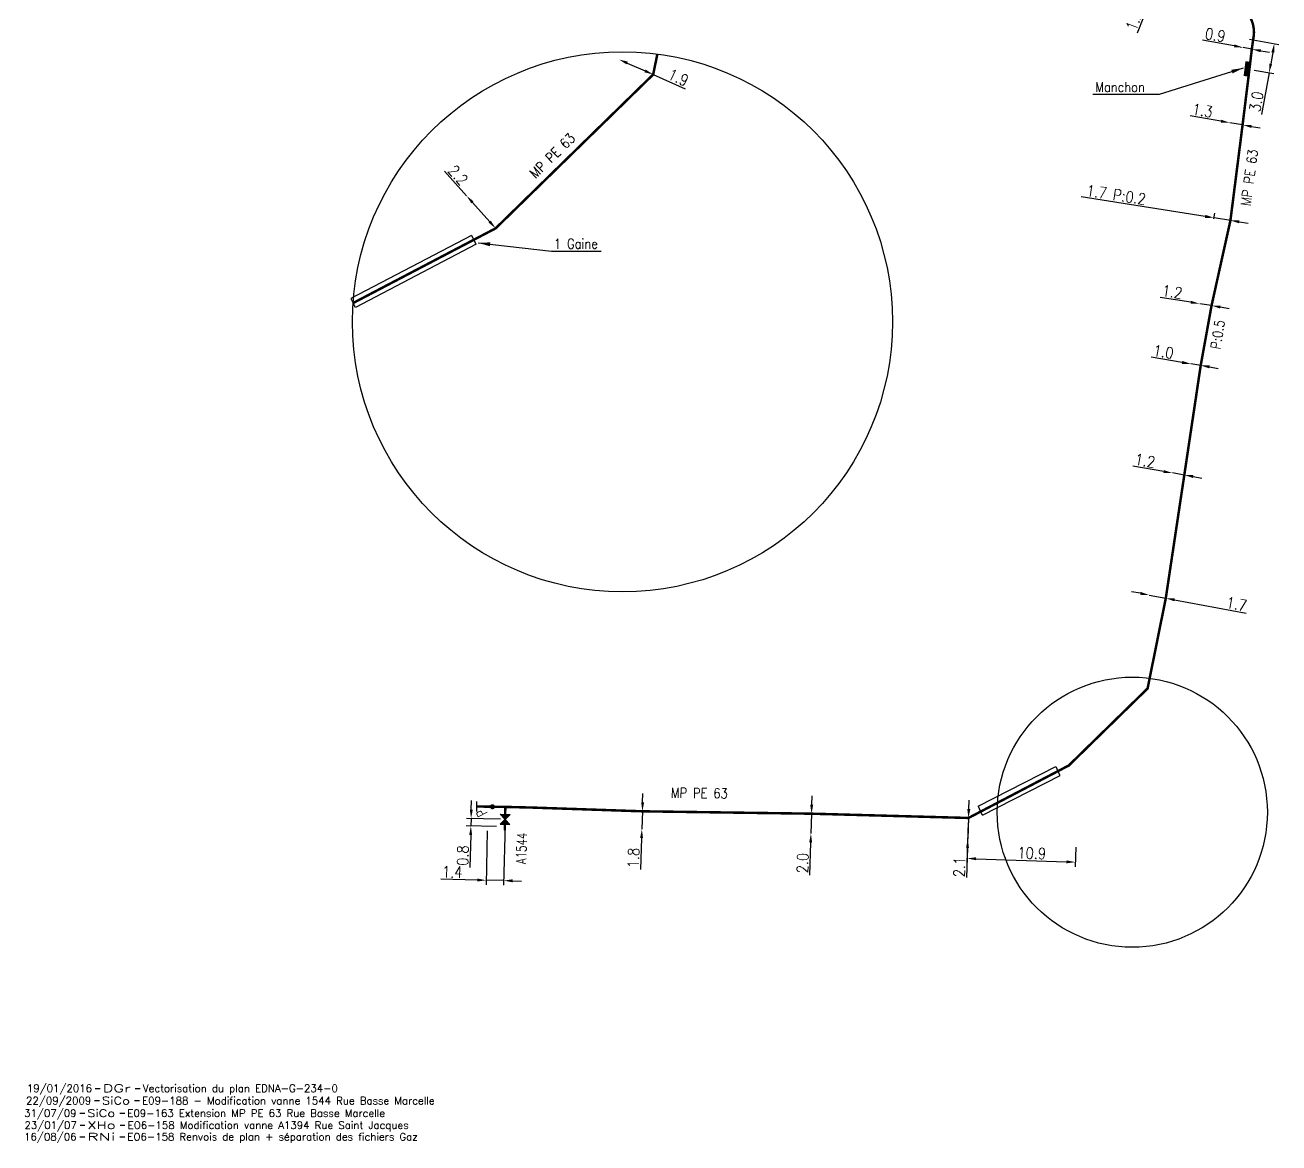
# Model space of a CAD drawing. Header units: millimetres. Extents: x 185000 to 186031, y 127990 to 129000.
# Drawn here: x 185010.8 to 185136.9, y 128264.5 to 128376.9 of the extents above; entities that cross this region are included whole.
import ezdxf
from ezdxf.enums import TextEntityAlignment as Align

# ---------------------------------------------------------------- set-up
doc = ezdxf.new("R2010")
doc.units = ezdxf.units.MM
doc.header["$PDMODE"] = 34
doc.layers.get('0').update_dxf_attribs({"linetype": 'CONTINUOUS'})
doc.layers.get('DEFPOINTS').update_dxf_attribs({"linetype": 'CONTINUOUS'})
for name, color, linetype in [('G_120', 4, 'CONTINUOUS'), ('G_300', 7, 'CONTINUOUS'), ('G_340', 7, 'CONTINUOUS'), ('G_400', 7, 'CONTINUOUS'), ('G_900', 7, 'CONTINUOUS')]:
    doc.layers.add(name, color=color, linetype=linetype)
doc.layers.add('G_910', color=7, linetype='CONTINUOUS', plot=False)
doc.styles.add('G_ROMANS', font='ROMANS.SHX', dxfattribs={"width": 0.75})
doc.styles.get("Standard").update_dxf_attribs({"font": 'romans.shx', "width": 0.85})
doc.linetypes.add('G_TYPB_PE', pattern='A,5,-0.3,["o",Standard,S=1.5,R=0,X=0,Y=-0.5],-1.65', length=6.95)
doc.dimstyles.get("Standard").update_dxf_attribs({"dimtxt": 1.5, "dimasz": 1.2, "dimexe": 0.625, "dimexo": 0.625, "dimgap": 0.25, "dimtad": 1, "dimdec": 1, "dimzin": 0, "dimdsep": 46, "dimtxsty": 'Standard', "dimcen": -0.5, "dimadec": 0, "dimazin": 0, "dimtfac": 1, "dimtdec": 1, "dimtmove": 0, "dimatfit": 3, "dimfxl": 0, "dimtolj": 1, "dimtzin": 0, "dimarcsym": 0})

# ---------------------------------------------------------------- blocks, each defined once
blk = doc.blocks.new('*D230')
at = {"layer": 'DEFPOINTS', "color": 0, "linetype": 'Continuous', "transparency": 16777216}
for p in [(185131.94, 128367.13), (185131.94, 128367.13), (185133.22, 128366.91)]:
    blk.add_point(p, dxfattribs=at)
at = {"layer": 'G_120', "color": 0, "linetype": 'Continuous', "lineweight": -2, "transparency": 16777216}
for p, q in [((185131.05, 128367.28), (185127.96, 128367.81)), ((185133.22, 128366.91), (185131.94, 128367.13)), ((185134.11, 128366.76), (185135, 128366.61))]:
    blk.add_line(p, q, dxfattribs=at)
at = {"layer": 'G_120', "color": 0, "linetype": 'Continuous', "transparency": 16777216}
for points in [[(185131.08, 128367.43), (185131.03, 128367.13), (185131.94, 128367.13)], [(185134.13, 128366.91), (185134.08, 128366.61), (185133.22, 128366.91)]]:
    blk.add_solid(points, dxfattribs=at)
at = {"layer": 'G_120', "color": 0, "linetype": 'Continuous', "transparency": 16777216, "insert": (185129.19, 128368.36), "char_height": 1.125, "attachment_point": 5, "rotation": 350.3257}
blk.add_mtext('\\A1;1.3', dxfattribs=at)
blk = doc.blocks.new('G_340_02')
at = {"color": 0, "linetype": 'Continuous'}
blk.add_solid([(-0.75, 0.5), (0.75, 0.5), (-0.75, 0), (0.75, 0)], dxfattribs=at)
at = {"color": 0, "linetype": 'Continuous', "style": 'G_ROMANS', "width": 0.75, "flags": 3}
for tag, p in [('DEF_LEG', (0, -4.5)), ('DEF_COUP', (0, -7)), ('DEF_TYPE', (0, -9.5))]:
    blk.add_attdef(tag, text='', height=1.2, dxfattribs=at).set_placement(p, align=Align.MIDDLE)
blk = doc.blocks.new('*D231')
at = {"layer": 'DEFPOINTS', "color": 0, "linetype": 'Continuous', "transparency": 16777216}
for p in [(185130.36, 128357.57), (185130.27, 128357.02), (185131.91, 128356.76)]:
    blk.add_point(p, dxfattribs=at)
at = {"layer": 'G_120', "color": 0, "linetype": 'Continuous', "lineweight": -2, "transparency": 16777216}
for p, q in [((185129.47, 128357.71), (185117, 128359.67)), ((185130.34, 128357.48), (185130.43, 128358.03)), ((185132, 128357.31), (185130.36, 128357.57)), ((185131.98, 128357.23), (185132.07, 128357.77)), ((185132.89, 128357.17), (185133.78, 128357.03))]:
    blk.add_line(p, q, dxfattribs=at)
at = {"layer": 'G_120', "color": 0, "linetype": 'Continuous', "transparency": 16777216}
for points in [[(185129.49, 128357.86), (185129.44, 128357.56), (185130.36, 128357.57)], [(185132.91, 128357.32), (185132.86, 128357.02), (185132, 128357.31)]]:
    blk.add_solid(points, dxfattribs=at)
at = {"layer": 'G_120', "color": 0, "linetype": 'Continuous', "transparency": 16777216, "insert": (185120.51, 128359.88), "char_height": 1.125, "attachment_point": 5, "rotation": 351.0643}
blk.add_mtext('\\A1;1.7 P:0.2', dxfattribs=at)
blk = doc.blocks.new('*D232')
at = {"layer": 'DEFPOINTS', "color": 0, "linetype": 'Continuous', "transparency": 16777216}
for p in [(185128.91, 128348.93), (185128.91, 128348.93), (185130.1, 128348.74)]:
    blk.add_point(p, dxfattribs=at)
at = {"layer": 'G_120', "color": 0, "linetype": 'Continuous', "lineweight": -2, "transparency": 16777216}
for p, q in [((185128.02, 128349.07), (185124.92, 128349.56)), ((185130.1, 128348.74), (185128.91, 128348.93)), ((185130.99, 128348.6), (185131.88, 128348.46))]:
    blk.add_line(p, q, dxfattribs=at)
at = {"layer": 'G_120', "color": 0, "linetype": 'Continuous', "transparency": 16777216}
for points in [[(185128.05, 128349.22), (185128, 128348.92), (185128.91, 128348.93)], [(185131.01, 128348.75), (185130.96, 128348.45), (185130.1, 128348.74)]]:
    blk.add_solid(points, dxfattribs=at)
at = {"layer": 'G_120', "color": 0, "linetype": 'Continuous', "transparency": 16777216, "insert": (185126.15, 128350.13), "char_height": 1.125, "attachment_point": 5, "rotation": 350.9359}
blk.add_mtext('\\A1;1.2', dxfattribs=at)
blk = doc.blocks.new('*D233')
at = {"layer": 'DEFPOINTS', "color": 0, "linetype": 'Continuous', "transparency": 16777216}
for p in [(185128.02, 128342.88), (185128.02, 128342.88), (185129.01, 128342.72)]:
    blk.add_point(p, dxfattribs=at)
at = {"layer": 'G_120', "color": 0, "linetype": 'Continuous', "lineweight": -2, "transparency": 16777216}
for p, q in [((185127.13, 128343.03), (185124.03, 128343.54)), ((185129.01, 128342.72), (185128.02, 128342.88)), ((185129.89, 128342.57), (185130.78, 128342.43))]:
    blk.add_line(p, q, dxfattribs=at)
at = {"layer": 'G_120', "color": 0, "linetype": 'Continuous', "transparency": 16777216}
for points in [[(185127.16, 128343.18), (185127.11, 128342.88), (185128.02, 128342.88)], [(185129.92, 128342.72), (185129.87, 128342.43), (185129.01, 128342.72)]]:
    blk.add_solid(points, dxfattribs=at)
at = {"layer": 'G_120', "color": 0, "linetype": 'Continuous', "transparency": 16777216, "insert": (185125.26, 128344.09), "char_height": 1.125, "attachment_point": 5, "rotation": 350.6694}
blk.add_mtext('\\A1;1.0', dxfattribs=at)
blk = doc.blocks.new('*D234')
at = {"layer": 'DEFPOINTS', "color": 0, "linetype": 'Continuous', "transparency": 16777216}
for p in [(185133.44, 128375.61), (185136.41, 128375.07), (185133.91, 128372.51)]:
    blk.add_point(p, dxfattribs=at)
at = {"layer": 'G_340', "color": 0, "linetype": 'Continuous', "lineweight": -2, "transparency": 16777216}
for p, q in [((185133.9, 128375.53), (185136.87, 128374.99)), ((185136.25, 128374.19), (185136.05, 128373.04)), ((185134.37, 128372.43), (185136.35, 128372.07)), ((185135.89, 128372.16), (185135.12, 128367.95))]:
    blk.add_line(p, q, dxfattribs=at)
at = {"layer": 'G_340', "color": 0, "linetype": 'Continuous', "transparency": 16777216}
for points in [[(185136.11, 128374.21), (185136.4, 128374.16), (185136.41, 128375.07)], [(185135.9, 128373.07), (185136.19, 128373.01), (185135.89, 128372.16)]]:
    blk.add_solid(points, dxfattribs=at)
at = {"layer": 'G_340', "color": 0, "linetype": 'Continuous', "transparency": 16777216, "insert": (185134.6, 128369.25), "char_height": 1.125, "attachment_point": 5, "rotation": 79.7311}
blk.add_mtext('\\A1;3.0', dxfattribs=at)
blk = doc.blocks.new('*D235')
at = {"layer": 'DEFPOINTS', "color": 0, "linetype": 'Continuous', "transparency": 16777216}
for p in [(185126.17, 128331.91), (185127.36, 128331.7), (185127.36, 128331.7)]:
    blk.add_point(p, dxfattribs=at)
at = {"layer": 'G_120', "color": 0, "linetype": 'Continuous', "lineweight": -2, "transparency": 16777216}
for p, q in [((185125.29, 128332.06), (185122.19, 128332.58)), ((185127.36, 128331.7), (185126.17, 128331.91)), ((185128.25, 128331.55), (185129.13, 128331.4))]:
    blk.add_line(p, q, dxfattribs=at)
at = {"layer": 'G_120', "color": 0, "linetype": 'Continuous', "transparency": 16777216}
for points in [[(185125.31, 128332.2), (185125.26, 128331.91), (185126.17, 128331.91)], [(185128.27, 128331.7), (185128.22, 128331.41), (185127.36, 128331.7)]]:
    blk.add_solid(points, dxfattribs=at)
at = {"layer": 'G_120', "color": 0, "linetype": 'Continuous', "transparency": 16777216, "insert": (185123.42, 128333.14), "char_height": 1.125, "attachment_point": 5, "rotation": 350.3368}
blk.add_mtext('\\A1;1.2', dxfattribs=at)
blk = doc.blocks.new('*D236')
at = {"layer": 'DEFPOINTS', "color": 0, "linetype": 'Continuous', "transparency": 16777216}
for p in [(185123.83, 128319.64), (185125.5, 128319.32), (185125.5, 128319.32)]:
    blk.add_point(p, dxfattribs=at)
at = {"layer": 'G_120', "color": 0, "linetype": 'Continuous', "lineweight": -2, "transparency": 16777216}
for p, q in [((185122.94, 128319.81), (185122.06, 128319.97)), ((185123.83, 128319.64), (185125.5, 128319.32)), ((185126.38, 128319.16), (185133.57, 128317.8))]:
    blk.add_line(p, q, dxfattribs=at)
at = {"layer": 'G_120', "color": 0, "linetype": 'Continuous', "transparency": 16777216}
for points in [[(185122.97, 128319.95), (185122.91, 128319.66), (185123.83, 128319.64)], [(185126.41, 128319.3), (185126.35, 128319.01), (185125.5, 128319.32)]]:
    blk.add_solid(points, dxfattribs=at)
at = {"layer": 'G_120', "color": 0, "linetype": 'Continuous', "transparency": 16777216, "insert": (185132.61, 128318.74), "char_height": 1.125, "attachment_point": 5, "rotation": 349.3023}
blk.add_mtext('\\A1;1.7', dxfattribs=at)
blk = doc.blocks.new('*D237')
at = {"layer": 'DEFPOINTS', "color": 0, "linetype": 'Continuous', "transparency": 16777216}
for p in [(185105.66, 128297.22), (185116.48, 128294.75), (185116.42, 128292.78)]:
    blk.add_point(p, dxfattribs=at)
at = {"layer": 'G_120', "color": 0, "linetype": 'Continuous', "lineweight": -2, "transparency": 16777216}
for p, q in [((185105.64, 128296.75), (185105.51, 128292.68)), ((185116.47, 128294.28), (185116.4, 128292.31)), ((185106.42, 128293.12), (185115.52, 128292.81))]:
    blk.add_line(p, q, dxfattribs=at)
at = {"layer": 'G_120', "color": 0, "linetype": 'Continuous', "transparency": 16777216}
for points in [[(185106.43, 128293.27), (185106.42, 128292.97), (185105.52, 128293.15)], [(185115.52, 128292.96), (185115.51, 128292.66), (185116.42, 128292.78)]]:
    blk.add_solid(points, dxfattribs=at)
at = {"layer": 'G_120', "color": 0, "linetype": 'Continuous', "transparency": 16777216, "insert": (185112.03, 128293.68), "char_height": 1.125, "attachment_point": 5, "rotation": 358.065}
blk.add_mtext('\\A1;10.9', dxfattribs=at)
blk = doc.blocks.new('*D238')
at = {"layer": 'DEFPOINTS', "color": 0, "linetype": 'Continuous', "transparency": 16777216}
for p in [(185105.66, 128297.22), (185105.59, 128295.12), (185105.59, 128295.12)]:
    blk.add_point(p, dxfattribs=at)
at = {"layer": 'G_120', "color": 0, "linetype": 'Continuous', "lineweight": -2, "transparency": 16777216}
for p, q in [((185105.69, 128298.12), (185105.72, 128299.02)), ((185105.66, 128297.22), (185105.59, 128295.12)), ((185105.56, 128294.22), (185105.46, 128291.22))]:
    blk.add_line(p, q, dxfattribs=at)
at = {"layer": 'G_120', "color": 0, "linetype": 'Continuous', "transparency": 16777216}
for points in [[(185105.54, 128298.12), (185105.84, 128298.11), (185105.66, 128297.22)], [(185105.41, 128294.22), (185105.71, 128294.21), (185105.59, 128295.12)]]:
    blk.add_solid(points, dxfattribs=at)
at = {"layer": 'G_120', "color": 0, "linetype": 'Continuous', "transparency": 16777216, "insert": (185104.74, 128292.29), "char_height": 1.125, "attachment_point": 5, "rotation": 88.065}
blk.add_mtext('\\A1;2.1', dxfattribs=at)
blk = doc.blocks.new('*D239')
at = {"layer": 'DEFPOINTS', "color": 0, "linetype": 'Continuous', "transparency": 16777216}
for p in [(185089.88, 128297.65), (185089.82, 128295.65), (185089.82, 128295.65)]:
    blk.add_point(p, dxfattribs=at)
at = {"layer": 'G_120', "color": 0, "linetype": 'Continuous', "lineweight": -2, "transparency": 16777216}
for p, q in [((185089.9, 128298.55), (185089.93, 128299.45)), ((185089.88, 128297.65), (185089.82, 128295.65)), ((185089.79, 128294.75), (185089.69, 128291.47))]:
    blk.add_line(p, q, dxfattribs=at)
at = {"layer": 'G_120', "color": 0, "linetype": 'Continuous', "transparency": 16777216}
for points in [[(185089.75, 128298.55), (185090.05, 128298.55), (185089.88, 128297.65)], [(185089.64, 128294.76), (185089.94, 128294.75), (185089.82, 128295.65)]]:
    blk.add_solid(points, dxfattribs=at)
at = {"layer": 'G_120', "color": 0, "linetype": 'Continuous', "transparency": 16777216, "insert": (185088.98, 128292.69), "char_height": 1.125, "attachment_point": 5, "rotation": 88.289}
blk.add_mtext('\\A1;2.0', dxfattribs=at)
blk = doc.blocks.new('*D240')
at = {"layer": 'DEFPOINTS', "color": 0, "linetype": 'Continuous', "transparency": 16777216}
for p in [(185072.87, 128297.89), (185072.82, 128296.09), (185072.82, 128296.09)]:
    blk.add_point(p, dxfattribs=at)
at = {"layer": 'G_120', "color": 0, "linetype": 'Continuous', "lineweight": -2, "transparency": 16777216}
for p, q in [((185072.9, 128298.79), (185072.93, 128299.69)), ((185072.87, 128297.89), (185072.82, 128296.09)), ((185072.79, 128295.19), (185072.7, 128292.05))]:
    blk.add_line(p, q, dxfattribs=at)
at = {"layer": 'G_120', "color": 0, "linetype": 'Continuous', "transparency": 16777216}
for points in [[(185072.75, 128298.8), (185073.05, 128298.79), (185072.87, 128297.89)], [(185072.64, 128295.2), (185072.94, 128295.19), (185072.82, 128296.09)]]:
    blk.add_solid(points, dxfattribs=at)
at = {"layer": 'G_120', "color": 0, "linetype": 'Continuous', "transparency": 16777216, "insert": (185071.98, 128293.2), "char_height": 1.125, "attachment_point": 5, "rotation": 88.289}
blk.add_mtext('\\A1;1.8', dxfattribs=at)
blk = doc.blocks.new('GIS_MODF')
at = {"color": 0, "linetype": 'Continuous', "flags": 128}
for points in [[(-2.26, -0.01), (-1.76, -0.01)], [(1.76, -0.01), (2.26, -0.01)]]:
    blk.add_lwpolyline(points, dxfattribs=at)
at = {"color": 0, "linetype": 'Continuous'}
blk.add_attdef('DATE', text='', height=0.75, dxfattribs=at).set_placement((-2.58, -0.39), align=Align.RIGHT)
at = {"color": 0, "linetype": 'Continuous', "width": 3.590909}
blk.add_attdef('USER', text='', height=0.75, dxfattribs=at).set_placement((-1.52, -0.39), (1.31, -0.39), align=Align.FIT)
at = {"color": 0, "linetype": 'Continuous'}
blk.add_attdef('DESC', (2.53, -0.39), '', height=0.75, dxfattribs=at)
blk = doc.blocks.new('*D267')
at = {"layer": 'DEFPOINTS', "color": 0, "linetype": 'Continuous', "transparency": 16777216}
for p in [(185059.07, 128297.09), (185057.29, 128296.38), (185057.17, 128290.96)]:
    blk.add_point(p, dxfattribs=at)
at = {"layer": 'G_300', "color": 0, "linetype": 'Continuous', "lineweight": -2, "transparency": 16777216}
for p, q in [((185057.28, 128295.91), (185057.16, 128290.49)), ((185059.06, 128296.62), (185058.92, 128290.45)), ((185056.27, 128290.98), (185052.6, 128291.06)), ((185058.93, 128290.92), (185057.17, 128290.96)), ((185059.83, 128290.9), (185060.73, 128290.88))]:
    blk.add_line(p, q, dxfattribs=at)
at = {"layer": 'G_300', "color": 0, "linetype": 'Continuous', "transparency": 16777216}
for points in [[(185056.28, 128291.13), (185056.27, 128290.83), (185057.17, 128290.96)], [(185059.83, 128291.05), (185059.82, 128290.75), (185058.93, 128290.92)]]:
    blk.add_solid(points, dxfattribs=at)
at = {"layer": 'G_300', "color": 0, "linetype": 'Continuous', "transparency": 16777216, "insert": (185053.76, 128291.79), "char_height": 1.125, "attachment_point": 5, "rotation": 358.7121}
blk.add_mtext('\\A1;1.4', dxfattribs=at)
blk = doc.blocks.new('G_300_12')
at = {"color": 0, "linetype": 'Continuous', "const_width": 0.248, "flags": 128}
blk.add_lwpolyline([(-0.13, 0, 1), (0.13, 0, 1)], format="xyb", close=True, dxfattribs=at)
at = {"color": 0, "linetype": 'Continuous', "style": 'G_ROMANS', "width": 0.75}
blk.add_text('P', height=1, dxfattribs=at).set_placement((0, 1.24), align=Align.MIDDLE)
at = {"color": 0, "linetype": 'Continuous', "width": 0.75, "flags": 3}
for tag, p in [('DEF_LEG', (0, -5)), ('DEF_COUP', (0, -7.5)), ('DEF_TYPE', (0, -10))]:
    blk.add_attdef(tag, text='', height=1.2, dxfattribs=at).set_placement(p, align=Align.MIDDLE)
blk = doc.blocks.new('G_340_07')
at = {"color": 0, "linetype": 'Continuous', "const_width": 0.25, "flags": 128}
blk.add_lwpolyline([(0, 0), (0.35, 0)], dxfattribs=at)
at = {"color": 0, "linetype": 'Continuous', "flags": 128}
blk.add_lwpolyline([(0.35, -0.5), (0.35, 0.5)], dxfattribs=at)
at = {"color": 0, "linetype": 'Continuous', "width": 0.75, "flags": 3}
for tag, p in [('DEF_LEG', (0, -5)), ('DEF_COUP', (0, -7.5)), ('DEF_TYPE', (0, -10))]:
    blk.add_attdef(tag, text='', height=1.2, dxfattribs=at).set_placement(p, align=Align.MIDDLE)
blk = doc.blocks.new('G_300_04')
at = {"linetype": 'Continuous'}
h = blk.add_hatch(color=0, dxfattribs=at)
h.paths.add_polyline_path([(-0.5, 0.5), (-0.5, -0.5), (0, 0)])
h.paths.add_polyline_path([(0.5, 0.5), (0, 0), (0.5, -0.5)])
at = {"color": 0, "linetype": 'Continuous', "flags": 128}
blk.add_lwpolyline([(-0.5, -0.5), (0.5, 0.5), (0.5, -0.5), (-0.5, 0.5)], close=True, dxfattribs=at)
at = {"color": 0, "linetype": 'Continuous', "width": 0.75}
blk.add_attdef('NUM', text='', height=1, dxfattribs=at).set_placement((0, 1.78), align=Align.MIDDLE_CENTER)
at = {"color": 0, "linetype": 'Continuous', "width": 0.75, "flags": 3}
for tag, p in [('DEF_LEG', (0, -5)), ('DEF_COUP', (0, -7.5)), ('DEF_TYPE', (0, -10))]:
    blk.add_attdef(tag, text='', height=1.2, dxfattribs=at).set_placement(p, align=Align.MIDDLE)
blk = doc.blocks.new('*D268')
at = {"layer": 'DEFPOINTS', "color": 0, "linetype": 'Continuous', "transparency": 16777216}
for p in [(185059.07, 128297.09), (185055.63, 128296.41), (185058.69, 128296.34)]:
    blk.add_point(p, dxfattribs=at)
at = {"layer": 'G_300', "color": 0, "linetype": 'Continuous', "lineweight": -2, "transparency": 16777216}
for p, q in [((185055.67, 128298.06), (185055.69, 128298.96)), ((185058.6, 128297.1), (185055.18, 128297.17)), ((185055.65, 128297.16), (185055.63, 128296.41)), ((185058.22, 128296.35), (185055.17, 128296.42)), ((185055.61, 128295.51), (185055.54, 128292.23))]:
    blk.add_line(p, q, dxfattribs=at)
at = {"layer": 'G_300', "color": 0, "linetype": 'Continuous', "transparency": 16777216}
for points in [[(185055.52, 128298.07), (185055.82, 128298.06), (185055.65, 128297.16)], [(185055.46, 128295.52), (185055.76, 128295.51), (185055.63, 128296.41)]]:
    blk.add_solid(points, dxfattribs=at)
at = {"layer": 'G_300', "color": 0, "linetype": 'Continuous', "transparency": 16777216, "insert": (185054.82, 128293.44), "char_height": 1.125, "attachment_point": 5, "rotation": 88.7121}
blk.add_mtext('\\A1;0.8', dxfattribs=at)
blk = doc.blocks.new('*D347')
at = {"layer": 'DEFPOINTS', "color": 0, "linetype": 'Continuous', "transparency": 16777216}
for p in [(185133.27, 128374.69), (185133.27, 128374.69), (185134.15, 128374.53)]:
    blk.add_point(p, dxfattribs=at)
at = {"layer": 'G_120', "color": 0, "linetype": 'Continuous', "lineweight": -2, "transparency": 16777216}
for p, q in [((185132.38, 128374.85), (185129.2, 128375.42)), ((185134.15, 128374.53), (185133.27, 128374.69)), ((185135.04, 128374.37), (185135.92, 128374.21))]:
    blk.add_line(p, q, dxfattribs=at)
at = {"layer": 'G_120', "color": 0, "linetype": 'Continuous', "transparency": 16777216}
for points in [[(185132.41, 128375), (185132.36, 128374.7), (185133.27, 128374.69)], [(185135.07, 128374.51), (185135.01, 128374.22), (185134.15, 128374.53)]]:
    blk.add_solid(points, dxfattribs=at)
at = {"layer": 'G_120', "color": 0, "linetype": 'Continuous', "transparency": 16777216, "insert": (185130.48, 128375.95), "char_height": 1.125, "attachment_point": 5, "rotation": 349.7311}
blk.add_mtext('\\A1;0.9', dxfattribs=at)
blk = doc.blocks.new('*D359')
at = {"layer": 'DEFPOINTS', "color": 0, "linetype": 'Continuous', "transparency": 16777216}
for p in [(185124.64, 128381.32), (185124.21, 128380.2), (185124.21, 128380.2)]:
    blk.add_point(p, dxfattribs=at)
at = {"layer": 'G_300', "color": 0, "linetype": 'Continuous', "lineweight": -2, "transparency": 16777216}
for p, q in [((185124.97, 128382.16), (185125.3, 128383)), ((185124.64, 128381.32), (185124.21, 128380.2)), ((185123.88, 128379.36), (185122.62, 128376.12))]:
    blk.add_line(p, q, dxfattribs=at)
at = {"layer": 'G_300', "color": 0, "linetype": 'Continuous', "transparency": 16777216}
for points in [[(185124.83, 128382.21), (185125.11, 128382.1), (185124.64, 128381.32)], [(185123.74, 128379.42), (185124.02, 128379.31), (185124.21, 128380.2)]]:
    blk.add_solid(points, dxfattribs=at)
at = {"layer": 'G_300', "color": 0, "linetype": 'Continuous', "transparency": 16777216, "insert": (185122.33, 128377.44), "char_height": 1.125, "attachment_point": 5, "rotation": 68.7187}
blk.add_mtext('\\A1;1.2', dxfattribs=at)
blk = doc.blocks.new('*D186')
at = {"layer": 'DEFPOINTS', "color": 0, "linetype": 'Continuous', "transparency": 16777216}
for p in [(185070.52, 128373.49), (185070.52, 128373.49), (185073.96, 128371.98)]:
    blk.add_point(p, dxfattribs=at)
at = {"layer": 'G_900', "color": 0, "linetype": 'Continuous', "lineweight": -2, "transparency": 16777216}
for p, q in [((185071.35, 128373.13), (185073.14, 128372.34)), ((185073.96, 128371.98), (185077.19, 128370.55))]:
    blk.add_line(p, q, dxfattribs=at)
at = {"layer": 'G_900', "color": 0, "linetype": 'Continuous', "transparency": 16777216}
for points in [[(185071.41, 128373.27), (185071.29, 128372.99), (185070.52, 128373.49)], [(185073.2, 128372.48), (185073.08, 128372.2), (185073.96, 128371.98)]]:
    blk.add_solid(points, dxfattribs=at)
at = {"layer": 'G_900', "color": 0, "linetype": 'Continuous', "transparency": 16777216, "insert": (185076.49, 128371.68), "char_height": 1.125, "attachment_point": 5, "rotation": 336.2118}
blk.add_mtext('\\A1;1.9', dxfattribs=at)
blk = doc.blocks.new('*D187')
at = {"layer": 'DEFPOINTS', "color": 0, "linetype": 'Continuous', "transparency": 16777216}
for p in [(185055.19, 128359.79), (185055.19, 128359.79), (185058.12, 128356.51)]:
    blk.add_point(p, dxfattribs=at)
at = {"layer": 'G_900', "color": 0, "linetype": 'Continuous', "lineweight": -2, "transparency": 16777216}
for p, q in [((185055.19, 128359.79), (185052.99, 128362.25)), ((185057.52, 128357.18), (185055.79, 128359.12))]:
    blk.add_line(p, q, dxfattribs=at)
at = {"layer": 'G_900', "color": 0, "linetype": 'Continuous', "transparency": 16777216}
for points in [[(185055.9, 128359.22), (185055.68, 128359.02), (185055.19, 128359.79)], [(185057.63, 128357.28), (185057.41, 128357.08), (185058.12, 128356.51)]]:
    blk.add_solid(points, dxfattribs=at)
at = {"layer": 'G_900', "color": 0, "linetype": 'Continuous', "transparency": 16777216, "insert": (185054.34, 128361.86), "char_height": 1.125, "attachment_point": 5, "rotation": 311.7874}
blk.add_mtext('\\A1;2.2', dxfattribs=at)

msp = doc.modelspace()

# ---------------------------------------------------------------- linework, layer by layer
at = {"layer": 'G_120', "linetype": 'G_TYPB_PE', "const_width": 0.25}
msp.add_lwpolyline([(185133.32, 128378.55, -0.269664), (185134.3, 128375.61), (185134.15, 128374.53), (185133.91, 128372.51), (185133.22, 128366.91), (185133.22, 128366.91), (185132, 128357.31), (185130.1, 128348.74), (185129.01, 128342.72), (185127.36, 128331.7), (185127.36, 128331.7), (185125.5, 128319.32), (185123.67, 128310.24), (185115.75, 128302.5), (185105.66, 128297.22), (185089.88, 128297.65), (185072.87, 128297.89), (185061.65, 128298.27), (185059.09, 128298.33), (185058.74, 128298.34), (185057.79, 128298.35), (185056.54, 128298.37)], format="xyb", dxfattribs=at)
at = {"layer": 'G_120', "linetype": 'G_TYPB_PE', "const_width": 0.25, "flags": 128}
for points in [[(185059.09, 128298.33), (185059.08, 128297.58)], [(185059.05, 128296.58), (185059.04, 128295.98)]]:
    msp.add_lwpolyline(points, dxfattribs=at)
at = {"layer": 'G_400', "color": 7, "linetype": 'CONTINUOUS'}
for p, q in [((185106.62, 128298.4), (185114.43, 128302.38)), ((185114.43, 128302.38), (185114.65, 128301.94)), ((185114.88, 128301.49), (185114.65, 128301.94)), ((185107.08, 128297.51), (185114.88, 128301.49)), ((185106.62, 128298.4), (185106.85, 128297.95)), ((185107.08, 128297.51), (185106.85, 128297.95))]:
    msp.add_line(p, q, dxfattribs=at)
at = {"layer": 'G_900', "color": 7, "linetype": 'CONTINUOUS'}
for p, q in [((185055.7, 128355.8), (185043.55, 128349.45)), ((185056.16, 128354.92), (185044.02, 128348.56)), ((185055.7, 128355.8), (185055.93, 128355.36)), ((185056.16, 128354.92), (185055.93, 128355.36)), ((185043.55, 128349.45), (185043.79, 128349)), ((185044.02, 128348.56), (185043.79, 128349))]:
    msp.add_line(p, q, dxfattribs=at)
at = {"layer": 'G_900', "color": 4, "linetype": 'Continuous', "const_width": 0.25}
msp.add_lwpolyline([(185074.38, 128374.04), (185073.96, 128371.98), (185058.12, 128356.51), (185043.79, 128349)], dxfattribs=at)
at = {"layer": 'G_900'}
for centre, radius in [((185070.87, 128347.11), 27.15), ((185122.13, 128297.8), 13.58)]:
    msp.add_circle(centre, radius, dxfattribs=at)

# ---------------------------------------------------------------- block references
at = {"layer": 'G_300', "rotation": 118.898316366693}
msp.add_blockref('G_300_12', (185057.8, 128298.35), dxfattribs=at)
at = {"layer": 'G_300'}
ref = msp.add_blockref('G_300_04', (185059.07, 128297.08), dxfattribs=dict(at, rotation=88.71207398394301))
ref.add_attrib('NUM', 'A1544', dxfattribs={"layer": '0', "color": 0, "linetype": 'Continuous', "height": 1, "rotation": 88, "style": 'G_ROMANS', "width": 0.75}).set_placement((185060.72, 128294.16), align=Align.MIDDLE_CENTER)
at = {"layer": 'G_340'}
for name, p, rotation in [('G_340_02', (185133.91, 128372.51), 83.02918114403388), ('G_340_07', (185056.54, 128298.37), 178.9962791458492)]:
    msp.add_blockref(name, p, dxfattribs=dict(at, rotation=rotation))
at = {"layer": 'G_910'}
ref = msp.add_blockref('GIS_MODF', (185020.12, 128270.04), dxfattribs=at)
ref.add_attrib('DATE', '19/01/2016', dxfattribs={"layer": '0', "color": 0, "linetype": 'Continuous', "height": 0.75}).set_placement((185017.54, 128269.66), align=Align.RIGHT)
ref.add_attrib('USER', 'DGr', dxfattribs={"layer": '0', "color": 0, "linetype": 'Continuous', "height": 0.75, "width": 1.462963}).set_placement((185018.61, 128269.66), (185021.43, 128269.66), align=Align.FIT)
ref.add_attrib('DESC', 'Vectorisation du plan EDNA-G-234-0', (185022.65, 128269.66), dxfattribs={"layer": '0', "color": 0, "linetype": 'Continuous', "height": 0.75})
ref = msp.add_blockref('GIS_MODF', (185020.04, 128268.81), dxfattribs=at)
ref.add_attrib('DATE', '22/09/2009', dxfattribs={"layer": '0', "color": 0, "linetype": 'Continuous', "height": 0.75}).set_placement((185017.46, 128268.42), align=Align.RIGHT)
ref.add_attrib('USER', 'SiCo', dxfattribs={"layer": '0', "color": 0, "linetype": 'Continuous', "height": 0.75, "width": 1.215385}).set_placement((185018.53, 128268.42), (185021.35, 128268.42), align=Align.FIT)
ref.add_attrib('DESC', 'E09-188 - Modification vanne 1544 Rue Basse Marcelle', (185022.57, 128268.42), dxfattribs={"layer": '0', "color": 0, "linetype": 'Continuous', "height": 0.75})
ref = msp.add_blockref('GIS_MODF', (185018.56, 128267.54), dxfattribs=at)
ref.add_attrib('DATE', '31/07/09', dxfattribs={"layer": '0', "color": 0, "linetype": 'Continuous', "height": 0.75}).set_placement((185015.98, 128267.16), align=Align.RIGHT)
ref.add_attrib('USER', 'SiCo', dxfattribs={"layer": '0', "color": 0, "linetype": 'Continuous', "height": 0.75, "width": 1.215385}).set_placement((185017.05, 128267.16), (185019.87, 128267.16), align=Align.FIT)
ref.add_attrib('DESC', 'E09-163 Extension MP PE 63 Rue Basse Marcelle', (185021.09, 128267.16), dxfattribs={"layer": '0', "color": 0, "linetype": 'Continuous', "height": 0.75})
ref = msp.add_blockref('GIS_MODF', (185018.59, 128266.34), dxfattribs=at)
ref.add_attrib('DATE', '23/01/07', dxfattribs={"layer": '0', "color": 0, "linetype": 'Continuous', "height": 0.75}).set_placement((185016.01, 128265.95), align=Align.RIGHT)
ref.add_attrib('USER', 'XHo', dxfattribs={"layer": '0', "color": 0, "linetype": 'Continuous', "height": 0.75, "width": 1.362069}).set_placement((185017.07, 128265.95), (185019.9, 128265.95), align=Align.FIT)
ref.add_attrib('DESC', 'EO6-158 Modification vanne A1394 Rue Saint Jacques', (185021.12, 128265.95), dxfattribs={"layer": '0', "color": 0, "linetype": 'Continuous', "height": 0.75})
ref = msp.add_blockref('GIS_MODF', (185018.56, 128265.18), dxfattribs=at)
ref.add_attrib('DATE', '16/08/06', dxfattribs={"layer": '0', "color": 0, "linetype": 'Continuous', "height": 0.75}).set_placement((185015.98, 128264.79), align=Align.RIGHT)
ref.add_attrib('USER', 'RNi', dxfattribs={"layer": '0', "color": 0, "linetype": 'Continuous', "height": 0.75, "width": 1.645833}).set_placement((185017.05, 128264.79), (185019.87, 128264.79), align=Align.FIT)
ref.add_attrib('DESC', 'EO6-158 Renvois de plan + séparation des fichiers Gaz', (185021.09, 128264.79), dxfattribs={"layer": '0', "color": 0, "linetype": 'Continuous', "height": 0.75})

# ---------------------------------------------------------------- texts
at = {"layer": 'G_120', "linetype": 'Continuous', "width": 0.85}
for s, rotation, p in [('MP PE 63', 82.3385, (185133.9, 128361.61)), ('P:0.5', 81.297, (185130.72, 128345.83)), ('MP PE 63', 359.1868, (185078.6, 128299.72))]:
    msp.add_text(s, height=1, rotation=rotation, dxfattribs=at).set_placement(p, align=Align.MIDDLE)
at = {"layer": 'G_340', "linetype": 'Continuous', "insert": (185123.4, 128370.22), "char_height": 1, "attachment_point": 9}
msp.add_mtext('Manchon', dxfattribs=at)
at = {"layer": 'G_900', "color": 4, "linetype": 'Continuous', "width": 0.85}
msp.add_text('MP PE 63', height=1, rotation=44.316, dxfattribs=at).set_placement((185063.82, 128363.82), align=Align.MIDDLE)
at = {"layer": 'G_900', "insert": (185063.98, 128354.46), "char_height": 1, "attachment_point": 7}
msp.add_mtext('1 Gaine', dxfattribs=at)

# ---------------------------------------------------------------- dimensions: what is measured, and where the dimension line sits
at = {"layer": 'G_120', "linetype": 'Continuous'}
for base, p1, p2, angle, override, picture, middle, dimtype in [((185133.27, 128374.69), (185134.15, 128374.53), (185133.27, 128374.69), 349.7311, {"dimscale": 0.75, "dimlfac": 1, "dimlunit": 2, "dimatfit": 0}, '*D347', (185130.35, 128375.22), 160), ((185131.94, 128367.13), (185133.22, 128366.91), (185131.94, 128367.13), 170.3257, {"dimscale": 0.75}, '*D230', (185129.06, 128367.62), 161), ((185128.91, 128348.93), (185130.1, 128348.74), (185128.91, 128348.93), 170.9359, {"dimscale": 0.75}, '*D232', (185126.03, 128349.39), 161), ((185128.02, 128342.88), (185129.01, 128342.72), (185128.02, 128342.88), 170.6694, {"dimscale": 0.75}, '*D233', (185125.14, 128343.35), 161), ((185127.36, 128331.7), (185126.17, 128331.91), (185127.36, 128331.7), 170.3368, {"dimscale": 0.75}, '*D235', (185123.3, 128332.4), 160), ((185125.5, 128319.32), (185123.83, 128319.64), (185125.5, 128319.32), 169.3023, {"dimscale": 0.75}, '*D236', (185132.47, 128318), 160), ((185072.82, 128296.09), (185072.87, 128297.89), (185072.82, 128296.09), 88.289, {"dimscale": 0.75}, '*D240', (185072.73, 128293.17), 160), ((185089.82, 128295.65), (185089.88, 128297.65), (185089.82, 128295.65), 88.289, {"dimscale": 0.75}, '*D239', (185089.73, 128292.66), 160), ((185105.59, 128295.12), (185105.66, 128297.22), (185105.59, 128295.12), 88.065, {"dimscale": 0.75}, '*D238', (185105.49, 128292.27), 160), ((185116.42, 128292.78), (185105.66, 128297.22), (185116.48, 128294.75), 178.065, {"dimscale": 0.75}, '*D237', (185112.01, 128292.93), 160)]:
    dim = msp.add_linear_dim(base=base, p1=p1, p2=p2, angle=angle, dimstyle='Standard', override=override, dxfattribs=at)
    dim.commit()
    dim.dimension.update_dxf_attribs({"geometry": picture, "text_midpoint": middle, "dimtype": dimtype})
dim = msp.add_linear_dim(base=(185130.36, 128357.57), p1=(185131.91, 128356.76), p2=(185130.27, 128357.02), angle=171.0643, text='<> P:0.2', dimstyle='Standard', override={"dimscale": 0.75}, dxfattribs=at)
dim.commit()
dim.dimension.update_dxf_attribs({"geometry": '*D231', "text_midpoint": (185120.4, 128359.14), "dimtype": 161})
at = {"layer": 'G_300', "linetype": 'Continuous'}
for base, p1, p2, angle, override, picture, middle in [((185124.21, 128380.2), (185124.64, 128381.32), (185124.21, 128380.2), 68.7187, {"dimscale": 0.75, "dimatfit": 0}, '*D359', (185123.03, 128377.17)), ((185055.63, 128296.41), (185059.07, 128297.09), (185058.69, 128296.34), 88.7121, {"dimscale": 0.75}, '*D268', (185055.57, 128293.42))]:
    dim = msp.add_linear_dim(base=base, p1=p1, p2=p2, angle=angle, dimstyle='Standard', override=override, dxfattribs=at)
    dim.commit()
    dim.dimension.update_dxf_attribs({"geometry": picture, "text_midpoint": middle, "dimtype": 160})
dim = msp.add_linear_dim(base=(185057.17, 128290.96), p1=(185059.07, 128297.09), p2=(185057.29, 128296.38), angle=358.7121, text='1.4', dimstyle='Standard', override={"dimscale": 0.75}, dxfattribs=at)
dim.commit()
dim.dimension.update_dxf_attribs({"geometry": '*D267', "text_midpoint": (185053.75, 128291.04), "dimtype": 160})
at = {"layer": 'G_340', "linetype": 'Continuous'}
dim = msp.add_linear_dim(base=(185136.41, 128375.07), p1=(185133.91, 128372.51), p2=(185133.44, 128375.61), angle=259.7311, dimstyle='Standard', override={"dimscale": 0.75}, dxfattribs=at)
dim.commit()
dim.dimension.update_dxf_attribs({"geometry": '*D234', "text_midpoint": (185135.33, 128369.12), "dimtype": 160})
at = {"layer": 'G_900', "color": 4, "linetype": 'Continuous'}
for base, p1, p2, angle, text, picture, middle, dimtype in [((185070.52, 128373.49), (185073.96, 128371.98), (185070.52, 128373.49), 156.2118, '1.9', '*D186', (185076.19, 128371), 161), ((185055.19, 128359.79), (185058.12, 128356.51), (185055.19, 128359.79), 311.7874, '2.2', '*D187', (185053.78, 128361.36), 160)]:
    dim = msp.add_linear_dim(base=base, p1=p1, p2=p2, angle=angle, text=text, dimstyle='Standard', override={"dimscale": 0.75}, dxfattribs=at)
    dim.commit()
    dim.dimension.update_dxf_attribs({"geometry": picture, "text_midpoint": middle, "dimtype": dimtype})

# ---------------------------------------------------------------- leaders
at = {"layer": 'G_340', "linetype": 'Continuous', "annotation_type": 0, "has_hookline": 1, "hookline_direction": 1, "text_width": 5.22}
msp.add_leader([(185133.29, 128372.63), (185124.85, 128369.97), (185123.65, 128369.97)], dimstyle='Standard', dxfattribs=at)
at = {"layer": 'G_900', "annotation_type": 0, "has_hookline": 1, "hookline_direction": 0, "text_width": 4.74}
msp.add_leader([(185056.37, 128355.04), (185063.73, 128354.21)], dimstyle='Standard', dxfattribs=at)

doc.saveas('drawing.dxf')
